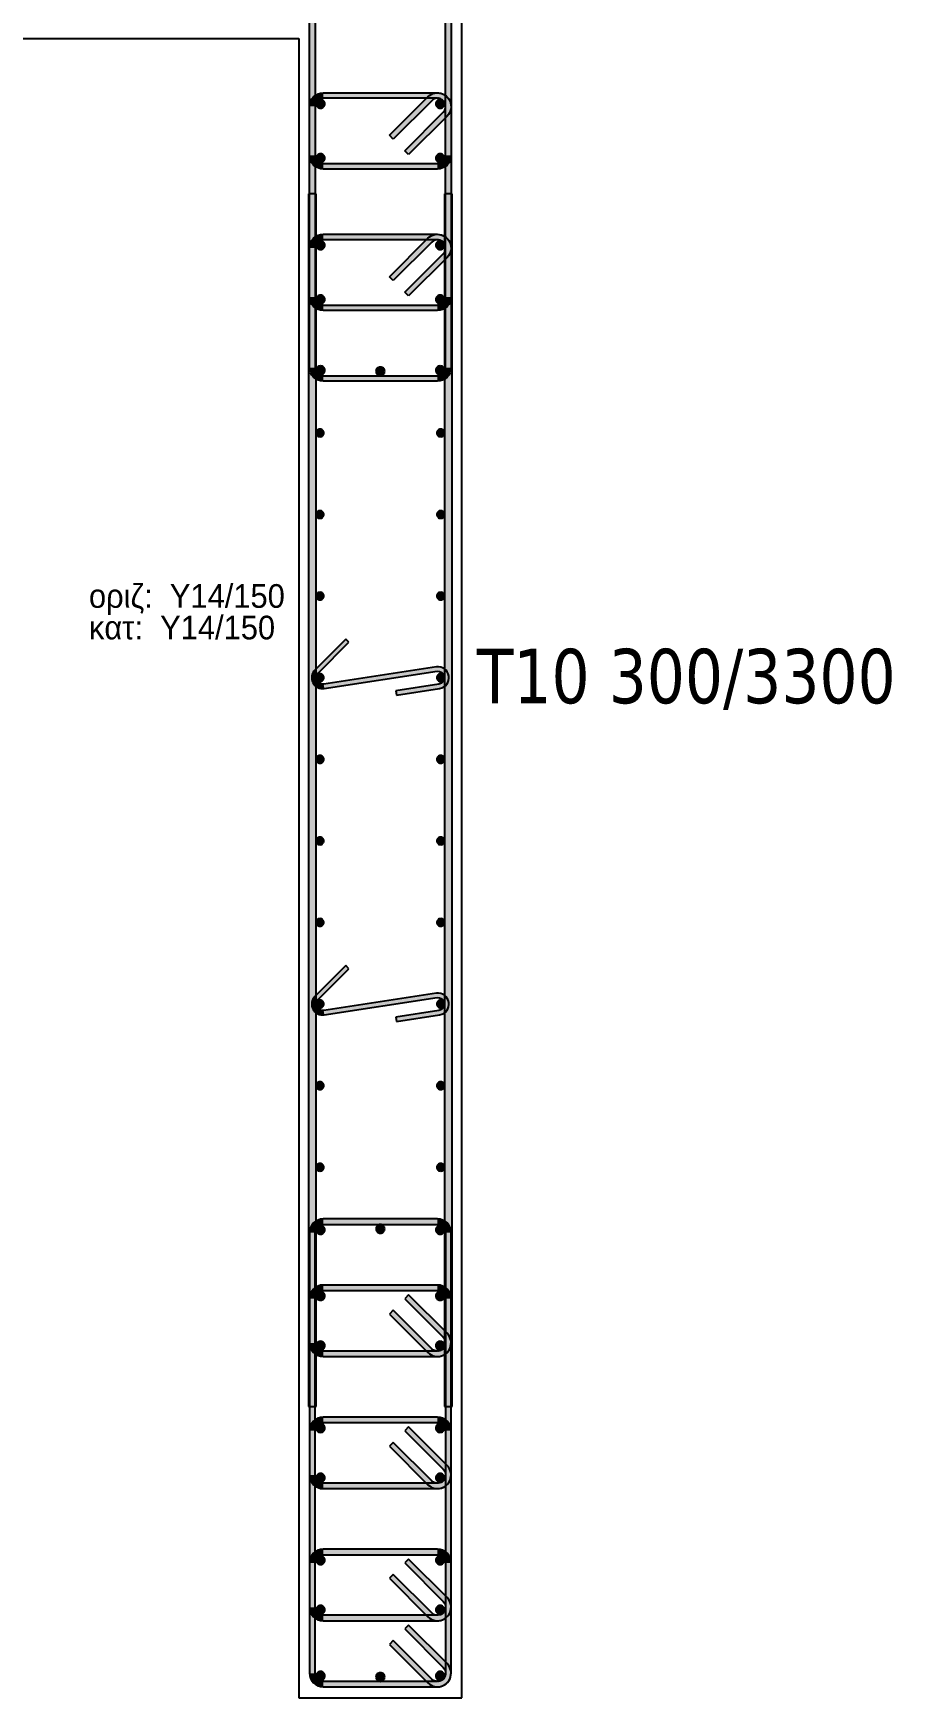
# Model space of a CAD drawing. Header units: millimetres. Extents: x -2171 to 1563, y -1758 to -1505.
# Drawn here: x 818.12 to 826.01, y -1619.52 to -1604.22 of the extents above; entities that cross this region are included whole.
import ezdxf

# ---------------------------------------------------------------- set-up
doc = ezdxf.new("R2010")
doc.units = ezdxf.units.MM
for name, color, linetype in [('Col_Det', 7, 'Continuous'), ('Col_Det_Fill', 7, 'Continuous'), ('pinakaki', 153, 'Continuous')]:
    doc.layers.add(name, color=color, linetype=linetype)
doc.styles.add('S1Arl22_b_934_161', font='arial.ttf', dxfattribs={"width": 0.933629, "height": 0.002175})
doc.styles.get("Standard").update_dxf_attribs({"font": 'tahoma.ttf'})

msp = doc.modelspace()

# ---------------------------------------------------------------- hatches: boundary and pattern name
at = {"layer": 'Col_Det_Fill'}
for color, points in [(252, [(820.7069, -1607.2921), (820.6569, -1607.2921), (820.6569, -1603.2421), (820.7069, -1603.2421)]), (252, [(821.9069, -1603.2421), (821.9569, -1603.2421), (821.9569, -1607.2921), (821.9069, -1607.2921)]), (252, [(820.7069, -1604.8921), (820.6569, -1604.8921, -0.4142136), (820.7819, -1604.7671), (820.7819, -1604.8171, 0.4142136)]), (56, [(820.7972, -1604.8674, 0.4142136), (820.7572, -1604.8274, 0.4142136), (820.7172, -1604.8674, 0.4142136), (820.7572, -1604.9074, 0.4142136)]), (252, [(820.7819, -1604.8171), (820.7819, -1604.7671), (821.8319, -1604.7671), (821.8319, -1604.8171)]), (252, [(821.4253, -1605.1927), (821.39, -1605.1573), (821.7435, -1604.8038), (821.7789, -1604.8391)]), (252, [(821.7789, -1604.8391), (821.7435, -1604.8038, -0.6681786), (821.9569, -1604.8921), (821.9069, -1604.8921, 0.6681786)]), (56, [(821.8967, -1604.8674, 0.4142136), (821.8567, -1604.8274, 0.4142136), (821.8167, -1604.8674, 0.4142136), (821.8567, -1604.9074, 0.4142136)]), (252, [(821.8319, -1604.8171), (821.8319, -1604.7671, -0.6681786), (821.9203, -1604.9805), (821.885, -1604.9452, 0.6681786)]), (252, [(820.7069, -1605.3421), (820.6569, -1605.3421), (820.6569, -1604.8921), (820.7069, -1604.8921)]), (252, [(821.885, -1604.9452), (821.9203, -1604.9805), (821.5668, -1605.3341), (821.5314, -1605.2987)]), (252, [(821.9069, -1604.8921), (821.9569, -1604.8921), (821.9569, -1605.3421), (821.9069, -1605.3421)]), (252, [(820.7819, -1605.4171), (820.7819, -1605.4671, -0.4142136), (820.6569, -1605.3421), (820.7069, -1605.3421, 0.4142136)]), (56, [(820.7972, -1605.3669, 0.4142136), (820.7572, -1605.3269, 0.4142136), (820.7172, -1605.3669, 0.4142136), (820.7572, -1605.4069, 0.4142136)]), (252, [(821.8319, -1605.4171), (821.8319, -1605.4671), (820.7819, -1605.4671), (820.7819, -1605.4171)]), (56, [(821.8967, -1605.3669, 0.4142136), (821.8567, -1605.3269, 0.4142136), (821.8167, -1605.3669, 0.4142136), (821.8567, -1605.4069, 0.4142136)]), (252, [(821.9069, -1605.3421), (821.9569, -1605.3421, -0.4142136), (821.8319, -1605.4671), (821.8319, -1605.4171, 0.4142136)]), (252, [(820.7169, -1605.6948), (820.6469, -1605.6948), (820.6469, -1616.8395), (820.7169, -1616.8395)]), (252, [(821.8969, -1616.8395), (821.9669, -1616.8395), (821.9669, -1605.6948), (821.8969, -1605.6948)]), (252, [(820.7069, -1606.1921), (820.6569, -1606.1921, -0.4142136), (820.7819, -1606.0671), (820.7819, -1606.1171, 0.4142136)]), (252, [(820.7819, -1606.1171), (820.7819, -1606.0671), (821.8319, -1606.0671), (821.8319, -1606.1171)]), (252, [(821.7789, -1606.1391), (821.7435, -1606.1038, -0.6681786), (821.9569, -1606.1921), (821.9069, -1606.1921, 0.6681786)]), (252, [(821.8319, -1606.1171), (821.8319, -1606.0671, -0.6681786), (821.9203, -1606.2805), (821.885, -1606.2452, 0.6681786)]), (252, [(820.7069, -1606.6421), (820.6569, -1606.6421), (820.6569, -1606.1921), (820.7069, -1606.1921)]), (56, [(820.7972, -1606.1674, 0.4142136), (820.7572, -1606.1274, 0.4142136), (820.7172, -1606.1674, 0.4142136), (820.7572, -1606.2074, 0.4142136)]), (252, [(821.4253, -1606.4927), (821.39, -1606.4573), (821.7435, -1606.1038), (821.7789, -1606.1391)]), (56, [(821.8967, -1606.1674, 0.4142136), (821.8567, -1606.1274, 0.4142136), (821.8167, -1606.1674, 0.4142136), (821.8567, -1606.2074, 0.4142136)]), (252, [(821.9069, -1606.1921), (821.9569, -1606.1921), (821.9569, -1606.6421), (821.9069, -1606.6421)]), (252, [(821.885, -1606.2452), (821.9203, -1606.2805), (821.5668, -1606.6341), (821.5314, -1606.5987)]), (252, [(820.7819, -1606.7171), (820.7819, -1606.7671, -0.4142136), (820.6569, -1606.6421), (820.7069, -1606.6421, 0.4142136)]), (56, [(820.7972, -1606.6669, 0.4142136), (820.7572, -1606.6269, 0.4142136), (820.7172, -1606.6669, 0.4142136), (820.7572, -1606.7069, 0.4142136)]), (56, [(821.8967, -1606.6669, 0.4142136), (821.8567, -1606.6269, 0.4142136), (821.8167, -1606.6669, 0.4142136), (821.8567, -1606.7069, 0.4142136)]), (252, [(821.9069, -1606.6421), (821.9569, -1606.6421, -0.4142136), (821.8319, -1606.7671), (821.8319, -1606.7171, 0.4142136)]), (252, [(821.8319, -1606.7171), (821.8319, -1606.7671), (820.7819, -1606.7671), (820.7819, -1606.7171)]), (252, [(820.7819, -1607.3671), (820.7819, -1607.4171, -0.4142136), (820.6569, -1607.2921), (820.7069, -1607.2921, 0.4142136)]), (12, [(820.7972, -1607.3169, 0.4142136), (820.7572, -1607.2769, 0.4142136), (820.7172, -1607.3169, 0.4142136), (820.7572, -1607.3569, 0.4142136)]), (133, [(821.3469, -1607.3271, 0.4142136), (821.3069, -1607.2871, 0.4142136), (821.2669, -1607.3271, 0.4142136), (821.3069, -1607.3671, 0.4142136)]), (12, [(821.8967, -1607.3169, 0.4142136), (821.8567, -1607.2769, 0.4142136), (821.8167, -1607.3169, 0.4142136), (821.8567, -1607.3569, 0.4142136)]), (252, [(821.9069, -1607.2921), (821.9569, -1607.2921, -0.4142136), (821.8319, -1607.4171), (821.8319, -1607.3671, 0.4142136)]), (252, [(821.8319, -1607.3671), (821.8319, -1607.4171), (820.7819, -1607.4171), (820.7819, -1607.3671)]), (133, [(820.7519, -1607.9276, 0.4142136), (820.7869, -1607.8926, 0.4142136), (820.7519, -1607.8576, 0.4142136), (820.7169, -1607.8926, 0.4142136)]), (133, [(821.8619, -1607.9276, 0.4142136), (821.8969, -1607.8926, 0.4142136), (821.8619, -1607.8576, 0.4142136), (821.8269, -1607.8926, 0.4142136)]), (133, [(820.7519, -1608.6775, 0.4142136), (820.7869, -1608.6425, 0.4142136), (820.7519, -1608.6075, 0.4142136), (820.7169, -1608.6425, 0.4142136)]), (133, [(821.8619, -1608.6775, 0.4142136), (821.8969, -1608.6425, 0.4142136), (821.8619, -1608.6075, 0.4142136), (821.8269, -1608.6425, 0.4142136)]), (133, [(820.7519, -1609.4274, 0.4142136), (820.7869, -1609.3924, 0.4142136), (820.7519, -1609.3574, 0.4142136), (820.7169, -1609.3924, 0.4142136)]), (133, [(821.8619, -1609.4274, 0.4142136), (821.8969, -1609.3924, 0.4142136), (821.8619, -1609.3574, 0.4142136), (821.8269, -1609.3924, 0.4142136)]), (252, [(820.7062, -1610.0716), (820.7345, -1610.0999), (821.0174, -1609.817), (820.9891, -1609.7887)]), (252, [(821.8279, -1610.083), (821.8218, -1610.0434), (820.786, -1610.2016), (820.792, -1610.2412)]), (252, [(821.846, -1610.2016), (821.852, -1610.2412, 1), (821.8218, -1610.0434), (821.8279, -1610.083, -1)]), (252, [(820.792, -1610.2412), (820.786, -1610.2016, -0.724422), (820.7345, -1610.0999), (820.7062, -1610.0716, 0.724422)]), (133, [(820.7519, -1610.1773, 0.4142136), (820.7869, -1610.1423, 0.4142136), (820.7519, -1610.1073, 0.4142136), (820.7169, -1610.1423, 0.4142136)]), (252, [(821.4506, -1610.262), (821.4566, -1610.3015), (821.852, -1610.2412), (821.846, -1610.2016)]), (133, [(821.8619, -1610.1773, 0.4142136), (821.8969, -1610.1423, 0.4142136), (821.8619, -1610.1073, 0.4142136), (821.8269, -1610.1423, 0.4142136)]), (133, [(820.7519, -1610.9272, 0.4142136), (820.7869, -1610.8922, 0.4142136), (820.7519, -1610.8572, 0.4142136), (820.7169, -1610.8922, 0.4142136)]), (133, [(821.8619, -1610.9272, 0.4142136), (821.8969, -1610.8922, 0.4142136), (821.8619, -1610.8572, 0.4142136), (821.8269, -1610.8922, 0.4142136)]), (133, [(820.7519, -1611.6771, 0.4142136), (820.7869, -1611.6421, 0.4142136), (820.7519, -1611.6071, 0.4142136), (820.7169, -1611.6421, 0.4142136)]), (133, [(821.8619, -1611.6771, 0.4142136), (821.8969, -1611.6421, 0.4142136), (821.8619, -1611.6071, 0.4142136), (821.8269, -1611.6421, 0.4142136)]), (133, [(820.7519, -1612.427, 0.4142136), (820.7869, -1612.392, 0.4142136), (820.7519, -1612.357, 0.4142136), (820.7169, -1612.392, 0.4142136)]), (133, [(821.8619, -1612.427, 0.4142136), (821.8969, -1612.392, 0.4142136), (821.8619, -1612.357, 0.4142136), (821.8269, -1612.392, 0.4142136)]), (252, [(820.7062, -1613.0712), (820.7345, -1613.0995), (821.0174, -1612.8166), (820.9891, -1612.7883)]), (252, [(820.792, -1613.2408), (820.786, -1613.2012, -0.724422), (820.7345, -1613.0995), (820.7062, -1613.0712, 0.724422)]), (133, [(820.7519, -1613.1769, 0.4142136), (820.7869, -1613.1419, 0.4142136), (820.7519, -1613.1069, 0.4142136), (820.7169, -1613.1419, 0.4142136)]), (252, [(821.8279, -1613.0826), (821.8218, -1613.043), (820.786, -1613.2012), (820.792, -1613.2408)]), (252, [(821.846, -1613.2012), (821.852, -1613.2408, 1), (821.8218, -1613.043), (821.8279, -1613.0826, -1)]), (133, [(821.8619, -1613.1769, 0.4142136), (821.8969, -1613.1419, 0.4142136), (821.8619, -1613.1069, 0.4142136), (821.8269, -1613.1419, 0.4142136)]), (252, [(821.4506, -1613.2616), (821.4566, -1613.3011), (821.852, -1613.2408), (821.846, -1613.2012)]), (133, [(820.7519, -1613.9268, 0.4142136), (820.7869, -1613.8918, 0.4142136), (820.7519, -1613.8568, 0.4142136), (820.7169, -1613.8918, 0.4142136)]), (133, [(821.8619, -1613.9268, 0.4142136), (821.8969, -1613.8918, 0.4142136), (821.8619, -1613.8568, 0.4142136), (821.8269, -1613.8918, 0.4142136)]), (133, [(820.7519, -1614.6767, 0.4142136), (820.7869, -1614.6417, 0.4142136), (820.7519, -1614.6067, 0.4142136), (820.7169, -1614.6417, 0.4142136)]), (133, [(821.8619, -1614.6767, 0.4142136), (821.8969, -1614.6417, 0.4142136), (821.8619, -1614.6067, 0.4142136), (821.8269, -1614.6417, 0.4142136)]), (252, [(820.7819, -1615.1671), (820.7819, -1615.1171, 0.4142136), (820.6569, -1615.2421), (820.7069, -1615.2421, -0.4142136)]), (252, [(820.7069, -1615.2421), (820.6569, -1615.2421), (820.6569, -1619.2921), (820.7069, -1619.2921)]), (12, [(820.7572, -1615.2574, 0.4142136), (820.7972, -1615.2174, 0.4142136), (820.7572, -1615.1774, 0.4142136), (820.7172, -1615.2174, 0.4142136)]), (252, [(821.8319, -1615.1671), (821.8319, -1615.1171), (820.7819, -1615.1171), (820.7819, -1615.1671)]), (133, [(821.307, -1615.2471, 0.4142136), (821.347, -1615.2071, 0.4142136), (821.307, -1615.1671, 0.4142136), (821.267, -1615.2071, 0.4142136)]), (12, [(821.8567, -1615.2574, 0.4142136), (821.8967, -1615.2174, 0.4142136), (821.8567, -1615.1774, 0.4142136), (821.8167, -1615.2174, 0.4142136)]), (252, [(821.9069, -1615.2421), (821.9569, -1615.2421, 0.4142136), (821.8319, -1615.1171), (821.8319, -1615.1671, -0.4142136)]), (252, [(821.9069, -1619.2921), (821.9569, -1619.2921), (821.9569, -1615.2421), (821.9069, -1615.2421)]), (252, [(820.7819, -1615.7743), (820.7819, -1615.7243, 0.4142136), (820.6569, -1615.8493), (820.7069, -1615.8493, -0.4142136)]), (252, [(820.7069, -1615.8493), (820.6569, -1615.8493), (820.6569, -1616.2564), (820.7069, -1616.2564)]), (56, [(820.7572, -1615.8645, 0.4142136), (820.7972, -1615.8245, 0.4142136), (820.7572, -1615.7845, 0.4142136), (820.7172, -1615.8245, 0.4142136)]), (252, [(821.8319, -1615.7743), (821.8319, -1615.7243), (820.7819, -1615.7243), (820.7819, -1615.7743)]), (252, [(821.885, -1616.2034), (821.9203, -1616.168), (821.5668, -1615.8145), (821.5314, -1615.8498)]), (56, [(821.8567, -1615.8645, 0.4142136), (821.8967, -1615.8245, 0.4142136), (821.8567, -1615.7845, 0.4142136), (821.8167, -1615.8245, 0.4142136)]), (252, [(821.9069, -1615.8493), (821.9569, -1615.8493, 0.4142136), (821.8319, -1615.7243), (821.8319, -1615.7743, -0.4142136)]), (252, [(821.9069, -1616.2564), (821.9569, -1616.2564), (821.9569, -1615.8493), (821.9069, -1615.8493)]), (252, [(821.4253, -1615.9559), (821.39, -1615.9913), (821.7435, -1616.3448), (821.7789, -1616.3095)]), (252, [(821.8319, -1616.3314), (821.8319, -1616.3814, 0.6681786), (821.9203, -1616.168), (821.885, -1616.2034, -0.6681786)]), (252, [(820.7069, -1616.2564), (820.6569, -1616.2564, 0.4142136), (820.7819, -1616.3814), (820.7819, -1616.3314, -0.4142136)]), (56, [(820.7572, -1616.3212, 0.4142136), (820.7972, -1616.2812, 0.4142136), (820.7572, -1616.2412, 0.4142136), (820.7172, -1616.2812, 0.4142136)]), (252, [(820.7819, -1616.3314), (820.7819, -1616.3814), (821.8319, -1616.3814), (821.8319, -1616.3314)]), (252, [(821.7789, -1616.3095), (821.7435, -1616.3448, 0.6681786), (821.9569, -1616.2564), (821.9069, -1616.2564, -0.6681786)]), (56, [(821.8567, -1616.3212, 0.4142136), (821.8967, -1616.2812, 0.4142136), (821.8567, -1616.2412, 0.4142136), (821.8167, -1616.2812, 0.4142136)]), (252, [(820.7819, -1616.9886), (820.7819, -1616.9386, 0.4142136), (820.6569, -1617.0636), (820.7069, -1617.0636, -0.4142136)]), (252, [(821.8319, -1616.9886), (821.8319, -1616.9386), (820.7819, -1616.9386), (820.7819, -1616.9886)]), (252, [(821.9069, -1617.0636), (821.9569, -1617.0636, 0.4142136), (821.8319, -1616.9386), (821.8319, -1616.9886, -0.4142136)]), (252, [(820.7069, -1617.0636), (820.6569, -1617.0636), (820.6569, -1617.4707), (820.7069, -1617.4707)]), (56, [(820.7572, -1617.0788, 0.4142136), (820.7972, -1617.0388, 0.4142136), (820.7572, -1616.9988, 0.4142136), (820.7172, -1617.0388, 0.4142136)]), (252, [(821.885, -1617.4177), (821.9203, -1617.3823), (821.5668, -1617.0288), (821.5314, -1617.0641)]), (56, [(821.8567, -1617.0788, 0.4142136), (821.8967, -1617.0388, 0.4142136), (821.8567, -1616.9988, 0.4142136), (821.8167, -1617.0388, 0.4142136)]), (252, [(821.9069, -1617.4707), (821.9569, -1617.4707), (821.9569, -1617.0636), (821.9069, -1617.0636)]), (252, [(821.4253, -1617.1702), (821.39, -1617.2056), (821.7435, -1617.5591), (821.7789, -1617.5238)]), (252, [(821.8319, -1617.5457), (821.8319, -1617.5957, 0.6681786), (821.9203, -1617.3823), (821.885, -1617.4177, -0.6681786)]), (252, [(820.7069, -1617.4707), (820.6569, -1617.4707, 0.4142136), (820.7819, -1617.5957), (820.7819, -1617.5457, -0.4142136)]), (56, [(820.7572, -1617.5355, 0.4142136), (820.7972, -1617.4955, 0.4142136), (820.7572, -1617.4555, 0.4142136), (820.7172, -1617.4955, 0.4142136)]), (252, [(820.7819, -1617.5457), (820.7819, -1617.5957), (821.8319, -1617.5957), (821.8319, -1617.5457)]), (252, [(821.7789, -1617.5238), (821.7435, -1617.5591, 0.6681786), (821.9569, -1617.4707), (821.9069, -1617.4707, -0.6681786)]), (56, [(821.8567, -1617.5355, 0.4142136), (821.8967, -1617.4955, 0.4142136), (821.8567, -1617.4555, 0.4142136), (821.8167, -1617.4955, 0.4142136)]), (252, [(820.7819, -1618.2029), (820.7819, -1618.1529, 0.4142136), (820.6569, -1618.2779), (820.7069, -1618.2779, -0.4142136)]), (252, [(821.8319, -1618.2029), (821.8319, -1618.1529), (820.7819, -1618.1529), (820.7819, -1618.2029)]), (252, [(821.9069, -1618.2779), (821.9569, -1618.2779, 0.4142136), (821.8319, -1618.1529), (821.8319, -1618.2029, -0.4142136)]), (252, [(820.7069, -1618.2779), (820.6569, -1618.2779), (820.6569, -1618.685), (820.7069, -1618.685)]), (56, [(820.7572, -1618.2931, 0.4142136), (820.7972, -1618.2531, 0.4142136), (820.7572, -1618.2131, 0.4142136), (820.7172, -1618.2531, 0.4142136)]), (252, [(821.885, -1618.632), (821.9203, -1618.5966), (821.5668, -1618.2431), (821.5314, -1618.2784)]), (56, [(821.8567, -1618.2931, 0.4142136), (821.8967, -1618.2531, 0.4142136), (821.8567, -1618.2131, 0.4142136), (821.8167, -1618.2531, 0.4142136)]), (252, [(821.9069, -1618.685), (821.9569, -1618.685), (821.9569, -1618.2779), (821.9069, -1618.2779)]), (252, [(821.4253, -1618.3845), (821.39, -1618.4198), (821.7435, -1618.7734), (821.7789, -1618.738)]), (252, [(821.8319, -1618.76), (821.8319, -1618.81, 0.6681786), (821.9203, -1618.5966), (821.885, -1618.632, -0.6681786)]), (252, [(820.7069, -1618.685), (820.6569, -1618.685, 0.4142136), (820.7819, -1618.81), (820.7819, -1618.76, -0.4142136)]), (56, [(820.7572, -1618.7498, 0.4142136), (820.7972, -1618.7098, 0.4142136), (820.7572, -1618.6698, 0.4142136), (820.7172, -1618.7098, 0.4142136)]), (252, [(820.7819, -1618.76), (820.7819, -1618.81), (821.8319, -1618.81), (821.8319, -1618.76)]), (252, [(821.7789, -1618.738), (821.7435, -1618.7734, 0.6681786), (821.9569, -1618.685), (821.9069, -1618.685, -0.6681786)]), (56, [(821.8567, -1618.7498, 0.4142136), (821.8967, -1618.7098, 0.4142136), (821.8567, -1618.6698, 0.4142136), (821.8167, -1618.7098, 0.4142136)]), (252, [(821.885, -1619.2391), (821.9203, -1619.2038), (821.5668, -1618.8502), (821.5314, -1618.8856)]), (252, [(821.4253, -1618.9916), (821.39, -1619.027), (821.7435, -1619.3805), (821.7789, -1619.3452)]), (252, [(821.8319, -1619.3671), (821.8319, -1619.4171, 0.6681786), (821.9203, -1619.2038), (821.885, -1619.2391, -0.6681786)]), (252, [(820.7069, -1619.2921), (820.6569, -1619.2921, 0.4142136), (820.7819, -1619.4171), (820.7819, -1619.3671, -0.4142136)]), (12, [(820.7572, -1619.3569, 0.4142136), (820.7972, -1619.3169, 0.4142136), (820.7572, -1619.2769, 0.4142136), (820.7172, -1619.3169, 0.4142136)]), (252, [(820.7819, -1619.3671), (820.7819, -1619.4171), (821.8319, -1619.4171), (821.8319, -1619.3671)]), (133, [(821.3069, -1619.3671, 0.4142136), (821.3469, -1619.3271, 0.4142136), (821.3069, -1619.2871, 0.4142136), (821.2669, -1619.3271, 0.4142136)]), (252, [(821.7789, -1619.3452), (821.7435, -1619.3805, 0.6681786), (821.9569, -1619.2921), (821.9069, -1619.2921, -0.6681786)]), (12, [(821.8567, -1619.3569, 0.4142136), (821.8967, -1619.3169, 0.4142136), (821.8567, -1619.2769, 0.4142136), (821.8167, -1619.3169, 0.4142136)])]:
    msp.add_hatch(color=color, dxfattribs=at).paths.add_polyline_path(points)

# ---------------------------------------------------------------- linework, layer by layer
at = {"layer": 'Col_Det', "color": 7}
for points in [[(822.0569, -1619.5171), (822.0569, -1603.0171)], [(820.6569, -1607.2921), (820.6569, -1603.2421)], [(820.7069, -1603.2421), (820.7069, -1607.2921)], [(821.9069, -1607.2921), (821.9069, -1603.2421)], [(821.9569, -1603.2421), (821.9569, -1607.2921)], [(810.5569, -1604.2671), (820.5569, -1604.2671)], [(820.5569, -1604.2671), (820.5569, -1619.5171)], [(820.7819, -1604.7671), (821.8319, -1604.7671)], [(821.8319, -1604.8171), (820.7819, -1604.8171)], [(821.39, -1605.1573), (821.7435, -1604.8038)], [(821.7789, -1604.8391), (821.4253, -1605.1927)], [(820.6569, -1605.3421), (820.6569, -1604.8921)], [(820.7069, -1604.8921), (820.7069, -1605.3421)], [(821.5314, -1605.2987), (821.885, -1604.9452)], [(821.9203, -1604.9805), (821.5668, -1605.3341)], [(821.9069, -1605.3421), (821.9069, -1604.8921)], [(821.9569, -1604.8921), (821.9569, -1605.3421)], [(821.4253, -1605.1927), (821.39, -1605.1573)], [(821.5668, -1605.3341), (821.5314, -1605.2987)], [(820.7819, -1605.4171), (821.8319, -1605.4171)], [(821.8319, -1605.4671), (820.7819, -1605.4671)], [(820.7169, -1605.6948), (820.6469, -1605.6948)], [(820.6469, -1605.6948), (820.6469, -1616.8395)], [(820.7169, -1616.8395), (820.7169, -1605.6948)], [(821.9669, -1605.6948), (821.8969, -1605.6948)], [(821.8969, -1605.6948), (821.8969, -1616.8395)], [(821.9669, -1616.8395), (821.9669, -1605.6948)], [(820.7819, -1606.0671), (821.8319, -1606.0671)], [(820.6569, -1606.6421), (820.6569, -1606.1921)], [(820.7069, -1606.1921), (820.7069, -1606.6421)], [(821.8319, -1606.1171), (820.7819, -1606.1171)], [(821.39, -1606.4573), (821.7435, -1606.1038)], [(821.7789, -1606.1391), (821.4253, -1606.4927)], [(821.9069, -1606.6421), (821.9069, -1606.1921)], [(821.9569, -1606.1921), (821.9569, -1606.6421)], [(821.5314, -1606.5987), (821.885, -1606.2452)], [(821.9203, -1606.2805), (821.5668, -1606.6341)], [(821.4253, -1606.4927), (821.39, -1606.4573)], [(821.5668, -1606.6341), (821.5314, -1606.5987)], [(820.7819, -1606.7171), (821.8319, -1606.7171)], [(821.8319, -1606.7671), (820.7819, -1606.7671)], [(820.7819, -1607.3671), (821.8319, -1607.3671)], [(821.8319, -1607.4171), (820.7819, -1607.4171)], [(820.9891, -1609.7887), (820.7062, -1610.0716)], [(820.7345, -1610.0999), (821.0174, -1609.817)], [(821.0174, -1609.817), (820.9891, -1609.7887)], [(821.8218, -1610.0434), (820.786, -1610.2016)], [(820.792, -1610.2412), (821.8279, -1610.083)], [(821.846, -1610.2016), (821.4506, -1610.262)], [(821.4506, -1610.262), (821.4566, -1610.3015)], [(821.4566, -1610.3015), (821.852, -1610.2412)], [(820.9891, -1612.7883), (820.7062, -1613.0712)], [(821.0174, -1612.8166), (820.9891, -1612.7883)], [(820.7345, -1613.0995), (821.0174, -1612.8166)], [(821.8218, -1613.043), (820.786, -1613.2012)], [(820.792, -1613.2408), (821.8279, -1613.0826)], [(821.846, -1613.2012), (821.4506, -1613.2616)], [(821.4506, -1613.2616), (821.4566, -1613.3011)], [(821.4566, -1613.3011), (821.852, -1613.2408)], [(820.6569, -1615.2421), (820.6569, -1619.2921)], [(820.7069, -1619.2921), (820.7069, -1615.2421)], [(821.8319, -1615.1171), (820.7819, -1615.1171)], [(820.7819, -1615.1671), (821.8319, -1615.1671)], [(821.9069, -1615.2421), (821.9069, -1619.2921)], [(821.9569, -1619.2921), (821.9569, -1615.2421)], [(820.6569, -1615.8493), (820.6569, -1616.2564)], [(820.7069, -1616.2564), (820.7069, -1615.8493)], [(821.8319, -1615.7243), (820.7819, -1615.7243)], [(820.7819, -1615.7743), (821.8319, -1615.7743)], [(821.5668, -1615.8145), (821.5314, -1615.8498)], [(821.5314, -1615.8498), (821.885, -1616.2034)], [(821.9203, -1616.168), (821.5668, -1615.8145)], [(821.9069, -1615.8493), (821.9069, -1616.2564)], [(821.9569, -1616.2564), (821.9569, -1615.8493)], [(821.4253, -1615.9559), (821.39, -1615.9913)], [(821.39, -1615.9913), (821.7435, -1616.3448)], [(821.7789, -1616.3095), (821.4253, -1615.9559)], [(821.8319, -1616.3314), (820.7819, -1616.3314)], [(820.7819, -1616.3814), (821.8319, -1616.3814)], [(820.6469, -1616.8395), (820.7169, -1616.8395)], [(821.8319, -1616.9386), (820.7819, -1616.9386)], [(821.8969, -1616.8395), (821.9669, -1616.8395)], [(820.6569, -1617.0636), (820.6569, -1617.4707)], [(820.7069, -1617.4707), (820.7069, -1617.0636)], [(820.7819, -1616.9886), (821.8319, -1616.9886)], [(821.5668, -1617.0288), (821.5314, -1617.0641)], [(821.5314, -1617.0641), (821.885, -1617.4177)], [(821.9203, -1617.3823), (821.5668, -1617.0288)], [(821.9069, -1617.0636), (821.9069, -1617.4707)], [(821.9569, -1617.4707), (821.9569, -1617.0636)], [(821.4253, -1617.1702), (821.39, -1617.2056)], [(821.39, -1617.2056), (821.7435, -1617.5591)], [(821.7789, -1617.5238), (821.4253, -1617.1702)], [(821.8319, -1617.5457), (820.7819, -1617.5457)], [(820.7819, -1617.5957), (821.8319, -1617.5957)], [(821.8319, -1618.1529), (820.7819, -1618.1529)], [(820.6569, -1618.2779), (820.6569, -1618.685)], [(820.7069, -1618.685), (820.7069, -1618.2779)], [(820.7819, -1618.2029), (821.8319, -1618.2029)], [(821.5668, -1618.2431), (821.5314, -1618.2784)], [(821.5314, -1618.2784), (821.885, -1618.632)], [(821.9203, -1618.5966), (821.5668, -1618.2431)], [(821.9069, -1618.2779), (821.9069, -1618.685)], [(821.9569, -1618.685), (821.9569, -1618.2779)], [(821.4253, -1618.3845), (821.39, -1618.4198)], [(821.39, -1618.4198), (821.7435, -1618.7734)], [(821.7789, -1618.738), (821.4253, -1618.3845)], [(821.8319, -1618.76), (820.7819, -1618.76)], [(820.7819, -1618.81), (821.8319, -1618.81)], [(821.5668, -1618.8502), (821.5314, -1618.8856)], [(821.5314, -1618.8856), (821.885, -1619.2391)], [(821.9203, -1619.2038), (821.5668, -1618.8502)], [(821.4253, -1618.9916), (821.39, -1619.027)], [(821.39, -1619.027), (821.7435, -1619.3805)], [(821.7789, -1619.3452), (821.4253, -1618.9916)], [(821.8319, -1619.3671), (820.7819, -1619.3671)], [(820.5569, -1619.5171), (822.0569, -1619.5171)], [(820.7819, -1619.4171), (821.8319, -1619.4171)]]:
    msp.add_lwpolyline(points, dxfattribs=at)
for points in [[(820.6569, -1604.8921, -0.4142136), (820.7819, -1604.7671)], [(820.7819, -1604.8171, 0.4142136), (820.7069, -1604.8921, 0.4142136)], [(820.7572, -1604.8274, 0.4142136), (820.7172, -1604.8674, 0.4142136)], [(820.7972, -1604.8674, 0.4142136), (820.7572, -1604.8274, 0.4142136)], [(821.7435, -1604.8038, -0.6681786), (821.9569, -1604.8921)], [(821.9069, -1604.8921, 0.6681786), (821.7789, -1604.8391, 0.6681786)], [(821.8567, -1604.8274, 0.4142136), (821.8167, -1604.8674, 0.4142136)], [(821.8319, -1604.7671, -0.6681786), (821.9203, -1604.9805)], [(821.885, -1604.9452, 0.6681786), (821.8319, -1604.8171, 0.6681786)], [(821.8967, -1604.8674, 0.4142136), (821.8567, -1604.8274, 0.4142136)], [(820.7172, -1604.8674, 0.4142136), (820.7572, -1604.9074, 0.4142136)], [(820.7572, -1604.9074, 0.4142136), (820.7972, -1604.8674, 0.4142136)], [(821.8167, -1604.8674, 0.4142136), (821.8567, -1604.9074, 0.4142136)], [(821.8567, -1604.9074, 0.4142136), (821.8967, -1604.8674, 0.4142136)], [(820.7819, -1605.4671, -0.4142136), (820.6569, -1605.3421)], [(820.7069, -1605.3421, 0.4142136), (820.7819, -1605.4171, 0.4142136)], [(820.7572, -1605.3269, 0.4142136), (820.7172, -1605.3669, 0.4142136)], [(820.7172, -1605.3669, 0.4142136), (820.7572, -1605.4069, 0.4142136)], [(820.7972, -1605.3669, 0.4142136), (820.7572, -1605.3269, 0.4142136)], [(820.7572, -1605.4069, 0.4142136), (820.7972, -1605.3669, 0.4142136)], [(821.8567, -1605.3269, 0.4142136), (821.8167, -1605.3669, 0.4142136)], [(821.8167, -1605.3669, 0.4142136), (821.8567, -1605.4069, 0.4142136)], [(821.9569, -1605.3421, -0.4142136), (821.8319, -1605.4671)], [(821.8319, -1605.4171, 0.4142136), (821.9069, -1605.3421, 0.4142136)], [(821.8967, -1605.3669, 0.4142136), (821.8567, -1605.3269, 0.4142136)], [(821.8567, -1605.4069, 0.4142136), (821.8967, -1605.3669, 0.4142136)], [(820.6569, -1606.1921, -0.4142136), (820.7819, -1606.0671)], [(821.7435, -1606.1038, -0.6681786), (821.9569, -1606.1921)], [(821.8319, -1606.0671, -0.6681786), (821.9203, -1606.2805)], [(820.7819, -1606.1171, 0.4142136), (820.7069, -1606.1921, 0.4142136)], [(820.7572, -1606.1274, 0.4142136), (820.7172, -1606.1674, 0.4142136)], [(820.7172, -1606.1674, 0.4142136), (820.7572, -1606.2074, 0.4142136)], [(820.7972, -1606.1674, 0.4142136), (820.7572, -1606.1274, 0.4142136)], [(820.7572, -1606.2074, 0.4142136), (820.7972, -1606.1674, 0.4142136)], [(821.9069, -1606.1921, 0.6681786), (821.7789, -1606.1391, 0.6681786)], [(821.8567, -1606.1274, 0.4142136), (821.8167, -1606.1674, 0.4142136)], [(821.8167, -1606.1674, 0.4142136), (821.8567, -1606.2074, 0.4142136)], [(821.885, -1606.2452, 0.6681786), (821.8319, -1606.1171, 0.6681786)], [(821.8967, -1606.1674, 0.4142136), (821.8567, -1606.1274, 0.4142136)], [(821.8567, -1606.2074, 0.4142136), (821.8967, -1606.1674, 0.4142136)], [(820.7819, -1606.7671, -0.4142136), (820.6569, -1606.6421)], [(820.7069, -1606.6421, 0.4142136), (820.7819, -1606.7171, 0.4142136)], [(820.7572, -1606.6269, 0.4142136), (820.7172, -1606.6669, 0.4142136)], [(820.7172, -1606.6669, 0.4142136), (820.7572, -1606.7069, 0.4142136)], [(820.7972, -1606.6669, 0.4142136), (820.7572, -1606.6269, 0.4142136)], [(820.7572, -1606.7069, 0.4142136), (820.7972, -1606.6669, 0.4142136)], [(821.8567, -1606.6269, 0.4142136), (821.8167, -1606.6669, 0.4142136)], [(821.8167, -1606.6669, 0.4142136), (821.8567, -1606.7069, 0.4142136)], [(821.9569, -1606.6421, -0.4142136), (821.8319, -1606.7671)], [(821.8319, -1606.7171, 0.4142136), (821.9069, -1606.6421, 0.4142136)], [(821.8967, -1606.6669, 0.4142136), (821.8567, -1606.6269, 0.4142136)], [(821.8567, -1606.7069, 0.4142136), (821.8967, -1606.6669, 0.4142136)], [(820.7819, -1607.4171, -0.4142136), (820.6569, -1607.2921)], [(820.7069, -1607.2921, 0.4142136), (820.7819, -1607.3671, 0.4142136)], [(820.7572, -1607.2769, 0.4142136), (820.7172, -1607.3169, 0.4142136)], [(820.7972, -1607.3169, 0.4142136), (820.7572, -1607.2769, 0.4142136)], [(821.3069, -1607.2871, 0.4142136), (821.2669, -1607.3271, 0.4142136)], [(821.3469, -1607.3271, 0.4142136), (821.3069, -1607.2871, 0.4142136)], [(821.8567, -1607.2769, 0.4142136), (821.8167, -1607.3169, 0.4142136)], [(821.9569, -1607.2921, -0.4142136), (821.8319, -1607.4171)], [(821.8319, -1607.3671, 0.4142136), (821.9069, -1607.2921, 0.4142136)], [(821.8967, -1607.3169, 0.4142136), (821.8567, -1607.2769, 0.4142136)], [(820.7172, -1607.3169, 0.4142136), (820.7572, -1607.3569, 0.4142136)], [(820.7572, -1607.3569, 0.4142136), (820.7972, -1607.3169, 0.4142136)], [(821.2669, -1607.3271, 0.4142136), (821.3069, -1607.3671, 0.4142136)], [(821.3069, -1607.3671, 0.4142136), (821.3469, -1607.3271, 0.4142136)], [(821.8167, -1607.3169, 0.4142136), (821.8567, -1607.3569, 0.4142136)], [(821.8567, -1607.3569, 0.4142136), (821.8967, -1607.3169, 0.4142136)], [(820.7519, -1607.8576, 0.4142136), (820.7169, -1607.8926, 0.4142136)], [(820.7169, -1607.8926, 0.4142136), (820.7519, -1607.9276, 0.4142136)], [(820.7869, -1607.8926, 0.4142136), (820.7519, -1607.8576, 0.4142136)], [(820.7519, -1607.9276, 0.4142136), (820.7869, -1607.8926, 0.4142136)], [(821.8619, -1607.8576, 0.4142136), (821.8269, -1607.8926, 0.4142136)], [(821.8269, -1607.8926, 0.4142136), (821.8619, -1607.9276, 0.4142136)], [(821.8969, -1607.8926, 0.4142136), (821.8619, -1607.8576, 0.4142136)], [(821.8619, -1607.9276, 0.4142136), (821.8969, -1607.8926, 0.4142136)], [(820.7519, -1608.6075, 0.4142136), (820.7169, -1608.6425, 0.4142136)], [(820.7169, -1608.6425, 0.4142136), (820.7519, -1608.6775, 0.4142136)], [(820.7869, -1608.6425, 0.4142136), (820.7519, -1608.6075, 0.4142136)], [(820.7519, -1608.6775, 0.4142136), (820.7869, -1608.6425, 0.4142136)], [(821.8619, -1608.6075, 0.4142136), (821.8269, -1608.6425, 0.4142136)], [(821.8269, -1608.6425, 0.4142136), (821.8619, -1608.6775, 0.4142136)], [(821.8969, -1608.6425, 0.4142136), (821.8619, -1608.6075, 0.4142136)], [(821.8619, -1608.6775, 0.4142136), (821.8969, -1608.6425, 0.4142136)], [(820.7519, -1609.3574, 0.4142136), (820.7169, -1609.3924, 0.4142136)], [(820.7169, -1609.3924, 0.4142136), (820.7519, -1609.4274, 0.4142136)], [(820.7869, -1609.3924, 0.4142136), (820.7519, -1609.3574, 0.4142136)], [(820.7519, -1609.4274, 0.4142136), (820.7869, -1609.3924, 0.4142136)], [(821.8619, -1609.3574, 0.4142136), (821.8269, -1609.3924, 0.4142136)], [(821.8269, -1609.3924, 0.4142136), (821.8619, -1609.4274, 0.4142136)], [(821.8969, -1609.3924, 0.4142136), (821.8619, -1609.3574, 0.4142136)], [(821.8619, -1609.4274, 0.4142136), (821.8969, -1609.3924, 0.4142136)], [(821.852, -1610.2412, 1), (821.8218, -1610.0434)], [(820.7062, -1610.0716, 0.724422), (820.792, -1610.2412, 0.724422)], [(820.786, -1610.2016, -0.724422), (820.7345, -1610.0999)], [(820.7519, -1610.1073, 0.4142136), (820.7169, -1610.1423, 0.4142136)], [(820.7169, -1610.1423, 0.4142136), (820.7519, -1610.1773, 0.4142136)], [(820.7869, -1610.1423, 0.4142136), (820.7519, -1610.1073, 0.4142136)], [(820.7519, -1610.1773, 0.4142136), (820.7869, -1610.1423, 0.4142136)], [(821.8619, -1610.1073, 0.4142136), (821.8269, -1610.1423, 0.4142136)], [(821.8269, -1610.1423, 0.4142136), (821.8619, -1610.1773, 0.4142136)], [(821.8279, -1610.083, -1), (821.846, -1610.2016, -1)], [(821.8969, -1610.1423, 0.4142136), (821.8619, -1610.1073, 0.4142136)], [(821.8619, -1610.1773, 0.4142136), (821.8969, -1610.1423, 0.4142136)], [(820.7519, -1610.8572, 0.4142136), (820.7169, -1610.8922, 0.4142136)], [(820.7169, -1610.8922, 0.4142136), (820.7519, -1610.9272, 0.4142136)], [(820.7869, -1610.8922, 0.4142136), (820.7519, -1610.8572, 0.4142136)], [(820.7519, -1610.9272, 0.4142136), (820.7869, -1610.8922, 0.4142136)], [(821.8619, -1610.8572, 0.4142136), (821.8269, -1610.8922, 0.4142136)], [(821.8269, -1610.8922, 0.4142136), (821.8619, -1610.9272, 0.4142136)], [(821.8969, -1610.8922, 0.4142136), (821.8619, -1610.8572, 0.4142136)], [(821.8619, -1610.9272, 0.4142136), (821.8969, -1610.8922, 0.4142136)], [(820.7519, -1611.6071, 0.4142136), (820.7169, -1611.6421, 0.4142136)], [(820.7169, -1611.6421, 0.4142136), (820.7519, -1611.6771, 0.4142136)], [(820.7869, -1611.6421, 0.4142136), (820.7519, -1611.6071, 0.4142136)], [(820.7519, -1611.6771, 0.4142136), (820.7869, -1611.6421, 0.4142136)], [(821.8619, -1611.6071, 0.4142136), (821.8269, -1611.6421, 0.4142136)], [(821.8269, -1611.6421, 0.4142136), (821.8619, -1611.6771, 0.4142136)], [(821.8969, -1611.6421, 0.4142136), (821.8619, -1611.6071, 0.4142136)], [(821.8619, -1611.6771, 0.4142136), (821.8969, -1611.6421, 0.4142136)], [(820.7519, -1612.357, 0.4142136), (820.7169, -1612.392, 0.4142136)], [(820.7169, -1612.392, 0.4142136), (820.7519, -1612.427, 0.4142136)], [(820.7869, -1612.392, 0.4142136), (820.7519, -1612.357, 0.4142136)], [(820.7519, -1612.427, 0.4142136), (820.7869, -1612.392, 0.4142136)], [(821.8619, -1612.357, 0.4142136), (821.8269, -1612.392, 0.4142136)], [(821.8269, -1612.392, 0.4142136), (821.8619, -1612.427, 0.4142136)], [(821.8969, -1612.392, 0.4142136), (821.8619, -1612.357, 0.4142136)], [(821.8619, -1612.427, 0.4142136), (821.8969, -1612.392, 0.4142136)], [(820.7062, -1613.0712, 0.724422), (820.792, -1613.2408, 0.724422)], [(820.786, -1613.2012, -0.724422), (820.7345, -1613.0995)], [(820.7519, -1613.1069, 0.4142136), (820.7169, -1613.1419, 0.4142136)], [(820.7869, -1613.1419, 0.4142136), (820.7519, -1613.1069, 0.4142136)], [(821.852, -1613.2408, 1), (821.8218, -1613.043)], [(821.8619, -1613.1069, 0.4142136), (821.8269, -1613.1419, 0.4142136)], [(821.8279, -1613.0826, -1), (821.846, -1613.2012, -1)], [(821.8969, -1613.1419, 0.4142136), (821.8619, -1613.1069, 0.4142136)], [(820.7169, -1613.1419, 0.4142136), (820.7519, -1613.1769, 0.4142136)], [(820.7519, -1613.1769, 0.4142136), (820.7869, -1613.1419, 0.4142136)], [(821.8269, -1613.1419, 0.4142136), (821.8619, -1613.1769, 0.4142136)], [(821.8619, -1613.1769, 0.4142136), (821.8969, -1613.1419, 0.4142136)], [(820.7519, -1613.8568, 0.4142136), (820.7169, -1613.8918, 0.4142136)], [(820.7869, -1613.8918, 0.4142136), (820.7519, -1613.8568, 0.4142136)], [(821.8619, -1613.8568, 0.4142136), (821.8269, -1613.8918, 0.4142136)], [(821.8969, -1613.8918, 0.4142136), (821.8619, -1613.8568, 0.4142136)], [(820.7169, -1613.8918, 0.4142136), (820.7519, -1613.9268, 0.4142136)], [(820.7519, -1613.9268, 0.4142136), (820.7869, -1613.8918, 0.4142136)], [(821.8269, -1613.8918, 0.4142136), (821.8619, -1613.9268, 0.4142136)], [(821.8619, -1613.9268, 0.4142136), (821.8969, -1613.8918, 0.4142136)], [(820.7519, -1614.6067, 0.4142136), (820.7169, -1614.6417, 0.4142136)], [(820.7169, -1614.6417, 0.4142136), (820.7519, -1614.6767, 0.4142136)], [(820.7869, -1614.6417, 0.4142136), (820.7519, -1614.6067, 0.4142136)], [(820.7519, -1614.6767, 0.4142136), (820.7869, -1614.6417, 0.4142136)], [(821.8619, -1614.6067, 0.4142136), (821.8269, -1614.6417, 0.4142136)], [(821.8269, -1614.6417, 0.4142136), (821.8619, -1614.6767, 0.4142136)], [(821.8969, -1614.6417, 0.4142136), (821.8619, -1614.6067, 0.4142136)], [(821.8619, -1614.6767, 0.4142136), (821.8969, -1614.6417, 0.4142136)], [(820.7819, -1615.1171, 0.4142136), (820.6569, -1615.2421)], [(820.7069, -1615.2421, -0.4142136), (820.7819, -1615.1671, -0.4142136)], [(820.7572, -1615.1774, 0.4142136), (820.7172, -1615.2174, 0.4142136)], [(820.7172, -1615.2174, 0.4142136), (820.7572, -1615.2574, 0.4142136)], [(820.7972, -1615.2174, 0.4142136), (820.7572, -1615.1774, 0.4142136)], [(820.7572, -1615.2574, 0.4142136), (820.7972, -1615.2174, 0.4142136)], [(821.307, -1615.1671, 0.4142136), (821.267, -1615.2071, 0.4142136)], [(821.267, -1615.2071, 0.4142136), (821.307, -1615.2471, 0.4142136)], [(821.347, -1615.2071, 0.4142136), (821.307, -1615.1671, 0.4142136)], [(821.307, -1615.2471, 0.4142136), (821.347, -1615.2071, 0.4142136)], [(821.8567, -1615.1774, 0.4142136), (821.8167, -1615.2174, 0.4142136)], [(821.8167, -1615.2174, 0.4142136), (821.8567, -1615.2574, 0.4142136)], [(821.9569, -1615.2421, 0.4142136), (821.8319, -1615.1171)], [(821.8319, -1615.1671, -0.4142136), (821.9069, -1615.2421, -0.4142136)], [(821.8967, -1615.2174, 0.4142136), (821.8567, -1615.1774, 0.4142136)], [(821.8567, -1615.2574, 0.4142136), (821.8967, -1615.2174, 0.4142136)], [(820.7819, -1615.7243, 0.4142136), (820.6569, -1615.8493)], [(820.7069, -1615.8493, -0.4142136), (820.7819, -1615.7743, -0.4142136)], [(820.7572, -1615.7845, 0.4142136), (820.7172, -1615.8245, 0.4142136)], [(820.7172, -1615.8245, 0.4142136), (820.7572, -1615.8645, 0.4142136)], [(820.7972, -1615.8245, 0.4142136), (820.7572, -1615.7845, 0.4142136)], [(820.7572, -1615.8645, 0.4142136), (820.7972, -1615.8245, 0.4142136)], [(821.8567, -1615.7845, 0.4142136), (821.8167, -1615.8245, 0.4142136)], [(821.8167, -1615.8245, 0.4142136), (821.8567, -1615.8645, 0.4142136)], [(821.9569, -1615.8493, 0.4142136), (821.8319, -1615.7243)], [(821.8319, -1615.7743, -0.4142136), (821.9069, -1615.8493, -0.4142136)], [(821.8967, -1615.8245, 0.4142136), (821.8567, -1615.7845, 0.4142136)], [(821.8567, -1615.8645, 0.4142136), (821.8967, -1615.8245, 0.4142136)], [(821.8319, -1616.3814, 0.6681786), (821.9203, -1616.168)], [(820.6569, -1616.2564, 0.4142136), (820.7819, -1616.3814)], [(820.7819, -1616.3314, -0.4142136), (820.7069, -1616.2564, -0.4142136)], [(820.7572, -1616.2412, 0.4142136), (820.7172, -1616.2812, 0.4142136)], [(820.7172, -1616.2812, 0.4142136), (820.7572, -1616.3212, 0.4142136)], [(820.7972, -1616.2812, 0.4142136), (820.7572, -1616.2412, 0.4142136)], [(820.7572, -1616.3212, 0.4142136), (820.7972, -1616.2812, 0.4142136)], [(821.7435, -1616.3448, 0.6681786), (821.9569, -1616.2564)], [(821.9069, -1616.2564, -0.6681786), (821.7789, -1616.3095, -0.6681786)], [(821.8567, -1616.2412, 0.4142136), (821.8167, -1616.2812, 0.4142136)], [(821.8167, -1616.2812, 0.4142136), (821.8567, -1616.3212, 0.4142136)], [(821.885, -1616.2034, -0.6681786), (821.8319, -1616.3314, -0.6681786)], [(821.8967, -1616.2812, 0.4142136), (821.8567, -1616.2412, 0.4142136)], [(821.8567, -1616.3212, 0.4142136), (821.8967, -1616.2812, 0.4142136)], [(820.7819, -1616.9386, 0.4142136), (820.6569, -1617.0636)], [(821.9569, -1617.0636, 0.4142136), (821.8319, -1616.9386)], [(820.7069, -1617.0636, -0.4142136), (820.7819, -1616.9886, -0.4142136)], [(820.7572, -1616.9988, 0.4142136), (820.7172, -1617.0388, 0.4142136)], [(820.7172, -1617.0388, 0.4142136), (820.7572, -1617.0788, 0.4142136)], [(820.7972, -1617.0388, 0.4142136), (820.7572, -1616.9988, 0.4142136)], [(820.7572, -1617.0788, 0.4142136), (820.7972, -1617.0388, 0.4142136)], [(821.8567, -1616.9988, 0.4142136), (821.8167, -1617.0388, 0.4142136)], [(821.8167, -1617.0388, 0.4142136), (821.8567, -1617.0788, 0.4142136)], [(821.8319, -1616.9886, -0.4142136), (821.9069, -1617.0636, -0.4142136)], [(821.8967, -1617.0388, 0.4142136), (821.8567, -1616.9988, 0.4142136)], [(821.8567, -1617.0788, 0.4142136), (821.8967, -1617.0388, 0.4142136)], [(821.8319, -1617.5957, 0.6681786), (821.9203, -1617.3823)], [(820.6569, -1617.4707, 0.4142136), (820.7819, -1617.5957)], [(820.7819, -1617.5457, -0.4142136), (820.7069, -1617.4707, -0.4142136)], [(820.7572, -1617.4555, 0.4142136), (820.7172, -1617.4955, 0.4142136)], [(820.7172, -1617.4955, 0.4142136), (820.7572, -1617.5355, 0.4142136)], [(820.7972, -1617.4955, 0.4142136), (820.7572, -1617.4555, 0.4142136)], [(820.7572, -1617.5355, 0.4142136), (820.7972, -1617.4955, 0.4142136)], [(821.7435, -1617.5591, 0.6681786), (821.9569, -1617.4707)], [(821.9069, -1617.4707, -0.6681786), (821.7789, -1617.5238, -0.6681786)], [(821.8567, -1617.4555, 0.4142136), (821.8167, -1617.4955, 0.4142136)], [(821.8167, -1617.4955, 0.4142136), (821.8567, -1617.5355, 0.4142136)], [(821.885, -1617.4177, -0.6681786), (821.8319, -1617.5457, -0.6681786)], [(821.8967, -1617.4955, 0.4142136), (821.8567, -1617.4555, 0.4142136)], [(821.8567, -1617.5355, 0.4142136), (821.8967, -1617.4955, 0.4142136)], [(820.7819, -1618.1529, 0.4142136), (820.6569, -1618.2779)], [(821.9569, -1618.2779, 0.4142136), (821.8319, -1618.1529)], [(820.7069, -1618.2779, -0.4142136), (820.7819, -1618.2029, -0.4142136)], [(820.7572, -1618.2131, 0.4142136), (820.7172, -1618.2531, 0.4142136)], [(820.7172, -1618.2531, 0.4142136), (820.7572, -1618.2931, 0.4142136)], [(820.7972, -1618.2531, 0.4142136), (820.7572, -1618.2131, 0.4142136)], [(820.7572, -1618.2931, 0.4142136), (820.7972, -1618.2531, 0.4142136)], [(821.8567, -1618.2131, 0.4142136), (821.8167, -1618.2531, 0.4142136)], [(821.8167, -1618.2531, 0.4142136), (821.8567, -1618.2931, 0.4142136)], [(821.8319, -1618.2029, -0.4142136), (821.9069, -1618.2779, -0.4142136)], [(821.8967, -1618.2531, 0.4142136), (821.8567, -1618.2131, 0.4142136)], [(821.8567, -1618.2931, 0.4142136), (821.8967, -1618.2531, 0.4142136)], [(821.8319, -1618.81, 0.6681786), (821.9203, -1618.5966)], [(820.6569, -1618.685, 0.4142136), (820.7819, -1618.81)], [(820.7819, -1618.76, -0.4142136), (820.7069, -1618.685, -0.4142136)], [(820.7572, -1618.6698, 0.4142136), (820.7172, -1618.7098, 0.4142136)], [(820.7172, -1618.7098, 0.4142136), (820.7572, -1618.7498, 0.4142136)], [(820.7972, -1618.7098, 0.4142136), (820.7572, -1618.6698, 0.4142136)], [(820.7572, -1618.7498, 0.4142136), (820.7972, -1618.7098, 0.4142136)], [(821.7435, -1618.7734, 0.6681786), (821.9569, -1618.685)], [(821.9069, -1618.685, -0.6681786), (821.7789, -1618.738, -0.6681786)], [(821.8567, -1618.6698, 0.4142136), (821.8167, -1618.7098, 0.4142136)], [(821.8167, -1618.7098, 0.4142136), (821.8567, -1618.7498, 0.4142136)], [(821.885, -1618.632, -0.6681786), (821.8319, -1618.76, -0.6681786)], [(821.8967, -1618.7098, 0.4142136), (821.8567, -1618.6698, 0.4142136)], [(821.8567, -1618.7498, 0.4142136), (821.8967, -1618.7098, 0.4142136)], [(821.8319, -1619.4171, 0.6681786), (821.9203, -1619.2038)], [(821.885, -1619.2391, -0.6681786), (821.8319, -1619.3671, -0.6681786)], [(820.6569, -1619.2921, 0.4142136), (820.7819, -1619.4171)], [(820.7819, -1619.3671, -0.4142136), (820.7069, -1619.2921, -0.4142136)], [(820.7572, -1619.2769, 0.4142136), (820.7172, -1619.3169, 0.4142136)], [(820.7172, -1619.3169, 0.4142136), (820.7572, -1619.3569, 0.4142136)], [(820.7972, -1619.3169, 0.4142136), (820.7572, -1619.2769, 0.4142136)], [(820.7572, -1619.3569, 0.4142136), (820.7972, -1619.3169, 0.4142136)], [(821.3069, -1619.2871, 0.4142136), (821.2669, -1619.3271, 0.4142136)], [(821.2669, -1619.3271, 0.4142136), (821.3069, -1619.3671, 0.4142136)], [(821.3469, -1619.3271, 0.4142136), (821.3069, -1619.2871, 0.4142136)], [(821.3069, -1619.3671, 0.4142136), (821.3469, -1619.3271, 0.4142136)], [(821.7435, -1619.3805, 0.6681786), (821.9569, -1619.2921)], [(821.9069, -1619.2921, -0.6681786), (821.7789, -1619.3452, -0.6681786)], [(821.8567, -1619.2769, 0.4142136), (821.8167, -1619.3169, 0.4142136)], [(821.8167, -1619.3169, 0.4142136), (821.8567, -1619.3569, 0.4142136)], [(821.8967, -1619.3169, 0.4142136), (821.8567, -1619.2769, 0.4142136)], [(821.8567, -1619.3569, 0.4142136), (821.8967, -1619.3169, 0.4142136)]]:
    msp.add_lwpolyline(points, format="xyb", dxfattribs=at)

# ---------------------------------------------------------------- texts
at = {"layer": 'Col_Det', "color": 7, "style": 'S1Arl22_b_934_161', "width": 0.933629}
for s, p in [('οριζ:  Y14/150', (818.6285, -1609.5001)), ('κατ:  Y14/150', (818.6285, -1609.7901))]:
    msp.add_text(s, height=0.2175, dxfattribs=at).set_placement(p)
at = {"layer": 'pinakaki', "color": 1, "width": 0.933629}
msp.add_text(' Τ10 300/3300 ', height=0.5, dxfattribs=at).set_placement((822.0186, -1610.3768))

doc.saveas('drawing.dxf')
